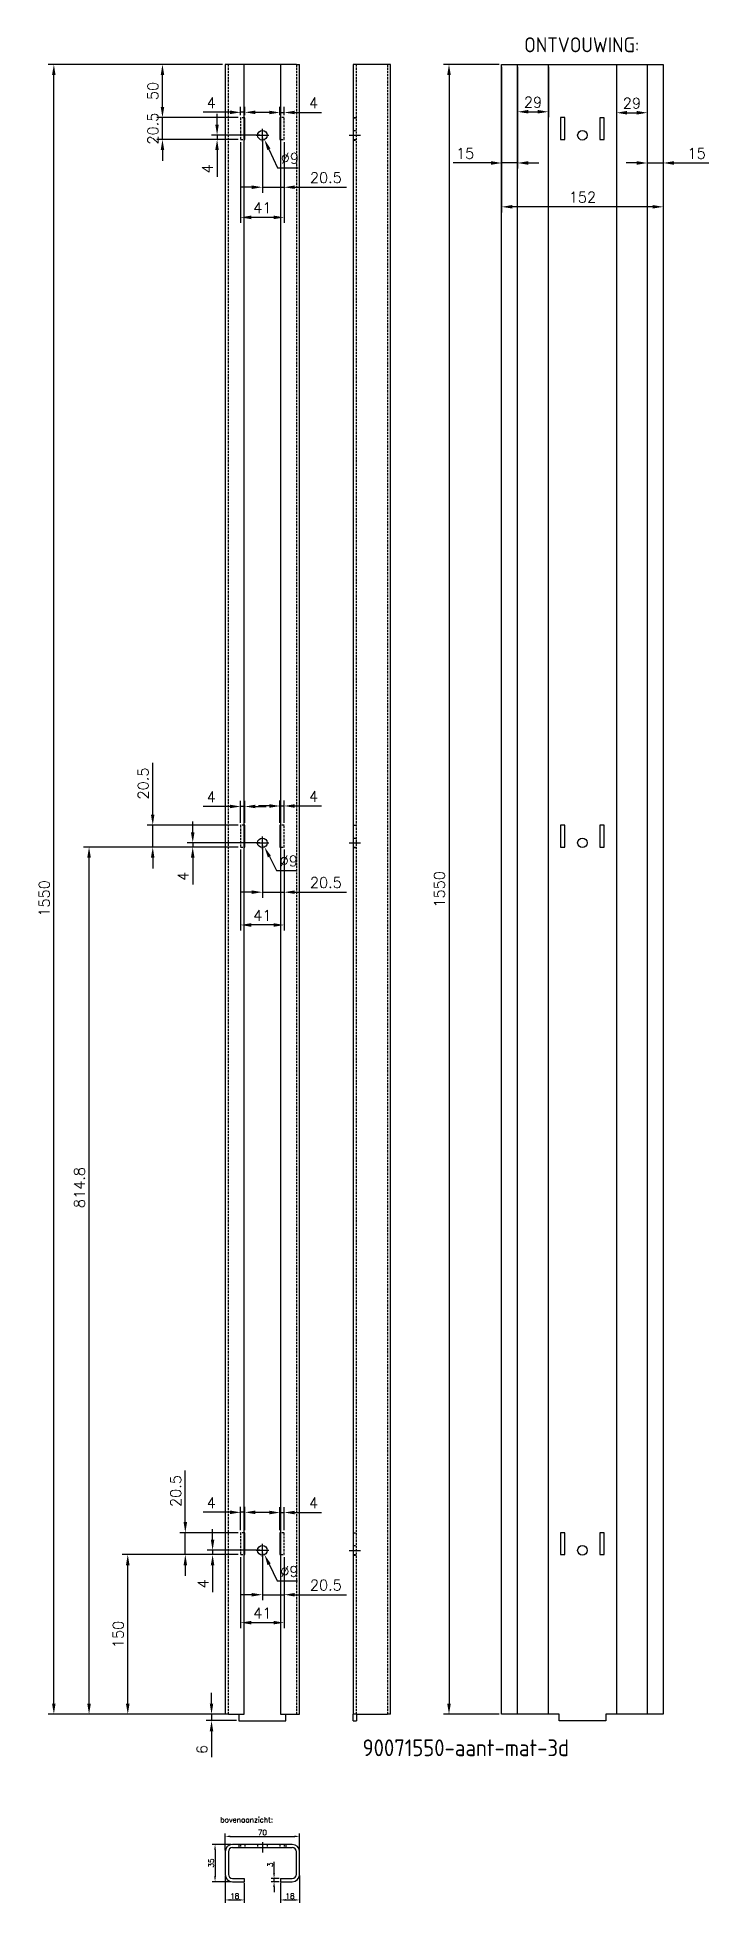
# Model space of a CAD drawing. Extents: x 3721 to 4352, y 323 to 2076.
import ezdxf

# ---------------------------------------------------------------- set-up
doc = ezdxf.new("R2010")
doc.units = 0
doc.header["$LTSCALE"] = 1.5
doc.linetypes.add('Aslijn', pattern=[28.575, 19.05, -3.175, 3.175, -3.175])
doc.linetypes.add('Streeplijn', pattern=[10, 7, -3])
doc.layers.get('DEFPOINTS').update_dxf_attribs({"linetype": 'CONTINUOUS'})
for name, color, linetype in [('50VOL', 13, 'CONTINUOUS'), ('70VOL', 5, 'CONTINUOUS'), ('7A', 4, 'Aslijn'), ('AM_3', 6, 'Streeplijn'), ('BRANDLIJN', 93, 'CONTINUOUS')]:
    doc.layers.add(name, color=color, linetype=linetype)
doc.styles.add('ROMANS', font='romans.shx')
doc.styles.get("Standard").update_dxf_attribs({"font": 'isocp.shx'})
doc.dimstyles.new('1_OP_02$0', dxfattribs={"dimscale": 2, "dimtxt": 2.5, "dimasz": 2.5, "dimexe": 1.3, "dimexo": 0.6, "dimgap": 0.6, "dimtad": 1, "dimdec": 1, "dimdsep": 46, "dimtxsty": 'ROMANS', "dimcen": -1.5, "dimclrd": 150, "dimclre": 150, "dimclrt": 5, "dimadec": 0, "dimazin": 0, "dimtfac": 1, "dimtdec": 1, "dimtmove": 0, "dimatfit": 3, "dimfxl": 0, "dimtolj": 1, "dimtzin": 0, "dimarcsym": 0})
doc.dimstyles.new('1_OP_04$0', dxfattribs={"dimscale": 4, "dimtxt": 2.5, "dimasz": 2.5, "dimexe": 1.3, "dimexo": 0.6, "dimgap": 1, "dimtad": 1, "dimdec": 1, "dimdsep": 46, "dimtxsty": 'ROMANS', "dimcen": -1.5, "dimclrd": 150, "dimclre": 150, "dimclrt": 5, "dimadec": 0, "dimazin": 0, "dimtfac": 1, "dimtdec": 1, "dimtmove": 0, "dimatfit": 3, "dimfxl": 0, "dimtolj": 1, "dimtzin": 0, "dimarcsym": 0})
doc.dimstyles.new('1_OP_04$3', dxfattribs={"dimscale": 4, "dimtxt": 2.5, "dimasz": 2.5, "dimexe": 1.3, "dimexo": 0.6, "dimgap": 1, "dimtad": 1, "dimtoh": 1, "dimdec": 1, "dimdsep": 46, "dimtxsty": 'ROMANS', "dimcen": -1.5, "dimclrd": 150, "dimclre": 150, "dimclrt": 5, "dimadec": 0, "dimazin": 0, "dimtfac": 1, "dimtdec": 1, "dimtofl": 0, "dimtmove": 0, "dimatfit": 0, "dimfxl": 0, "dimtolj": 1, "dimtzin": 0, "dimarcsym": 0})

# ---------------------------------------------------------------- blocks, each defined once
blk = doc.blocks.new('*D0')
at = {"layer": '70VOL', "color": 150, "lineweight": -2}
for p, q in [((3897.3, 372.4), (3897.3, 388.2)), ((3902.3, 385.6), (3962.3, 385.6)), ((3967.3, 372.4), (3967.3, 388.2))]:
    blk.add_line(p, q, dxfattribs=at)
at = {"layer": '70VOL', "color": 150}
for points in [[(3902.3, 386.5), (3902.3, 384.8), (3897.3, 385.6)], [(3962.3, 386.5), (3962.3, 384.8), (3967.3, 385.6)]]:
    blk.add_solid(points, dxfattribs=at)
at = {"layer": 'DEFPOINTS', "color": 0}
for p in [(3967.3, 385.6), (3897.3, 371.2), (3967.3, 371.2)]:
    blk.add_point(p, dxfattribs=at)
at = {"layer": '70VOL', "color": 5, "insert": (3932.3, 389.3), "char_height": 5, "attachment_point": 5, "style": 'ROMANS'}
blk.add_mtext('\\A1;70', dxfattribs=at)
blk = doc.blocks.new('*D1')
at = {"layer": '70VOL', "color": 150, "lineweight": -2}
for p, q in [((3903, 378.1), (3885.2, 378.1)), ((3887.8, 373.1), (3887.8, 348.1)), ((3903, 343.1), (3885.2, 343.1))]:
    blk.add_line(p, q, dxfattribs=at)
at = {"layer": '70VOL', "color": 150}
for points in [[(3886.9, 373.1), (3888.6, 373.1), (3887.8, 378.1)], [(3886.9, 348.1), (3888.6, 348.1), (3887.8, 343.1)]]:
    blk.add_solid(points, dxfattribs=at)
at = {"layer": 'DEFPOINTS', "color": 0}
for p in [(3904.2, 378.1), (3887.8, 343.1), (3904.2, 343.1)]:
    blk.add_point(p, dxfattribs=at)
at = {"layer": '70VOL', "color": 5, "insert": (3884.1, 360.6), "char_height": 5, "attachment_point": 5, "rotation": 90, "style": 'ROMANS'}
blk.add_mtext('\\A1;35', dxfattribs=at)
blk = doc.blocks.new('*D2')
at = {"layer": '70VOL', "color": 150, "lineweight": -2}
for p, q in [((3897.3, 348.8), (3897.3, 323.3)), ((3915.3, 341.9), (3915.3, 323.3)), ((3902.3, 325.9), (3910.3, 325.9))]:
    blk.add_line(p, q, dxfattribs=at)
at = {"layer": '70VOL', "color": 150}
for points in [[(3902.3, 326.8), (3902.3, 325.1), (3897.3, 325.9)], [(3910.3, 326.8), (3910.3, 325.1), (3915.3, 325.9)]]:
    blk.add_solid(points, dxfattribs=at)
at = {"layer": 'DEFPOINTS', "color": 0}
for p in [(3897.3, 350), (3915.3, 343.1), (3915.3, 325.9)]:
    blk.add_point(p, dxfattribs=at)
at = {"layer": '70VOL', "color": 5, "insert": (3906.3, 329.6), "char_height": 5, "attachment_point": 5, "style": 'ROMANS'}
blk.add_mtext('\\A1;18', dxfattribs=at)
blk = doc.blocks.new('*D3')
at = {"layer": '70VOL', "color": 150, "lineweight": -2}
for p, q in [((3949.3, 341.9), (3949.3, 323.3)), ((3967.3, 348.8), (3967.3, 323.3)), ((3954.3, 325.9), (3962.3, 325.9))]:
    blk.add_line(p, q, dxfattribs=at)
at = {"layer": '70VOL', "color": 150}
for points in [[(3954.3, 326.8), (3954.3, 325.1), (3949.3, 325.9)], [(3962.3, 326.8), (3962.3, 325.1), (3967.3, 325.9)]]:
    blk.add_solid(points, dxfattribs=at)
at = {"layer": 'DEFPOINTS', "color": 0}
for p in [(3949.3, 343.1), (3967.3, 350), (3967.3, 325.9)]:
    blk.add_point(p, dxfattribs=at)
at = {"layer": '70VOL', "color": 5, "insert": (3958.3, 329.6), "char_height": 5, "attachment_point": 5, "style": 'ROMANS'}
blk.add_mtext('\\A1;18', dxfattribs=at)
blk = doc.blocks.new('*D4')
at = {"layer": '70VOL', "color": 150, "lineweight": -2}
for p, q in [((3943.3, 351.1), (3943.3, 361.8)), ((3948.1, 346.1), (3940.7, 346.1)), ((3948.1, 343.1), (3940.7, 343.1)), ((3943.3, 343.1), (3943.3, 346.1)), ((3943.3, 338.1), (3943.3, 333.1))]:
    blk.add_line(p, q, dxfattribs=at)
at = {"layer": '70VOL', "color": 150}
for points in [[(3942.4, 351.1), (3944.1, 351.1), (3943.3, 346.1)], [(3942.4, 338.1), (3944.1, 338.1), (3943.3, 343.1)]]:
    blk.add_solid(points, dxfattribs=at)
at = {"layer": 'DEFPOINTS', "color": 0}
for p in [(3943.3, 346.1), (3949.3, 346.1), (3949.3, 343.1)]:
    blk.add_point(p, dxfattribs=at)
at = {"layer": '70VOL', "color": 5, "insert": (3939.6, 359), "char_height": 5, "attachment_point": 5, "rotation": 90, "style": 'ROMANS'}
blk.add_mtext('\\A1;3', dxfattribs=at)
blk = doc.blocks.new('*D5')
at = {"layer": '70VOL', "color": 150, "lineweight": -2}
for p, q in [((3926.3, 1983.9), (3938.3, 1983.9)), ((3932.3, 1977.9), (3932.3, 1989.9)), ((3938.4, 1970.7), (3946.6, 1953.2)), ((3946.6, 1953.2), (3965.8, 1953.2))]:
    blk.add_line(p, q, dxfattribs=at)
at = {"layer": '70VOL', "color": 150}
blk.add_solid([(3939.9, 1971.4), (3936.9, 1970), (3934.2, 1979.8)], dxfattribs=at)
at = {"layer": 'DEFPOINTS', "color": 0}
for p in [(3930.4, 1987.9), (3934.2, 1979.8)]:
    blk.add_point(p, dxfattribs=at)
at = {"layer": '70VOL', "color": 5, "insert": (3958.2, 1962.2), "char_height": 10, "attachment_point": 5, "style": 'ROMANS'}
blk.add_mtext('\\A1;∅9', dxfattribs=at)
blk = doc.blocks.new('*D6')
at = {"layer": '70VOL', "color": 150, "lineweight": -2}
for p, q in [((3932.3, 1981.5), (3932.3, 1929.8)), ((3952.8, 1977.5), (3952.8, 1929.8)), ((3922.3, 1935), (3912.3, 1935)), ((3932.3, 1935), (3952.8, 1935)), ((3962.8, 1935), (4011.3, 1935))]:
    blk.add_line(p, q, dxfattribs=at)
at = {"layer": '70VOL', "color": 150}
for points in [[(3922.3, 1936.7), (3922.3, 1933.4), (3932.3, 1935)], [(3962.8, 1936.7), (3962.8, 1933.4), (3952.8, 1935)]]:
    blk.add_solid(points, dxfattribs=at)
at = {"layer": 'DEFPOINTS', "color": 0}
for p in [(3932.3, 1983.9), (3952.8, 1979.9), (3952.8, 1935)]:
    blk.add_point(p, dxfattribs=at)
at = {"layer": '70VOL', "color": 5, "insert": (3992, 1944), "char_height": 10, "attachment_point": 5, "style": 'ROMANS'}
blk.add_mtext('\\A1;20.5', dxfattribs=at)
blk = doc.blocks.new('*D7')
at = {"layer": '70VOL', "color": 150, "lineweight": -2}
for p, q in [((3911.8, 1977.5), (3911.8, 1901.5)), ((3952.8, 1977.5), (3952.8, 1901.5)), ((3942.8, 1906.7), (3921.8, 1906.7))]:
    blk.add_line(p, q, dxfattribs=at)
at = {"layer": '70VOL', "color": 150}
for points in [[(3921.8, 1908.4), (3921.8, 1905), (3911.8, 1906.7)], [(3942.8, 1908.4), (3942.8, 1905), (3952.8, 1906.7)]]:
    blk.add_solid(points, dxfattribs=at)
at = {"layer": 'DEFPOINTS', "color": 0}
for p in [(3911.8, 1979.9), (3952.8, 1979.9), (3911.8, 1906.7)]:
    blk.add_point(p, dxfattribs=at)
at = {"layer": '70VOL', "color": 5, "insert": (3932.3, 1915.7), "char_height": 10, "attachment_point": 5, "style": 'ROMANS'}
blk.add_mtext('\\A1;41', dxfattribs=at)
blk = doc.blocks.new('*D8')
at = {"layer": '70VOL', "color": 150, "lineweight": -2}
for p, q in [((3901.8, 2005.4), (3876.7, 2005.4)), ((3911.8, 2002.8), (3911.8, 2010.6)), ((3915.8, 2005.4), (3911.8, 2005.4)), ((3915.8, 2002.8), (3915.8, 2010.6)), ((3925.8, 2005.4), (3935.8, 2005.4))]:
    blk.add_line(p, q, dxfattribs=at)
at = {"layer": '70VOL', "color": 150}
for points in [[(3901.8, 2007.1), (3901.8, 2003.7), (3911.8, 2005.4)], [(3925.8, 2007.1), (3925.8, 2003.7), (3915.8, 2005.4)]]:
    blk.add_solid(points, dxfattribs=at)
at = {"layer": 'DEFPOINTS', "color": 0}
for p in [(3911.8, 2005.4), (3911.8, 2000.4), (3915.8, 2000.4)]:
    blk.add_point(p, dxfattribs=at)
at = {"layer": '70VOL', "color": 5, "insert": (3884.2, 2014.4), "char_height": 10, "attachment_point": 5, "style": 'ROMANS'}
blk.add_mtext('\\A1;4', dxfattribs=at)
blk = doc.blocks.new('*D9')
at = {"layer": '70VOL', "color": 150, "lineweight": -2}
for p, q in [((3938.8, 2005.2), (3928.8, 2005.2)), ((3948.8, 2002.8), (3948.8, 2010.4)), ((3948.8, 2005.2), (3952.8, 2005.2)), ((3952.8, 2002.8), (3952.8, 2010.4)), ((3962.8, 2005.2), (3987.9, 2005.2))]:
    blk.add_line(p, q, dxfattribs=at)
at = {"layer": '70VOL', "color": 150}
for points in [[(3938.8, 2006.9), (3938.8, 2003.6), (3948.8, 2005.2)], [(3962.8, 2006.9), (3962.8, 2003.6), (3952.8, 2005.2)]]:
    blk.add_solid(points, dxfattribs=at)
at = {"layer": 'DEFPOINTS', "color": 0}
for p in [(3948.8, 2000.4), (3952.8, 2005.2), (3952.8, 2000.4)]:
    blk.add_point(p, dxfattribs=at)
at = {"layer": '70VOL', "color": 5, "insert": (3980.4, 2014.2), "char_height": 10, "attachment_point": 5, "style": 'ROMANS'}
blk.add_mtext('\\A1;4', dxfattribs=at)
blk = doc.blocks.new('*D10')
at = {"layer": '70VOL', "color": 150, "lineweight": -2}
for p, q in [((3838.3, 2010.4), (3838.3, 2020.4)), ((3909.4, 2000.4), (3833.1, 2000.4)), ((3838.3, 1979.9), (3838.3, 2000.4)), ((3909.4, 1979.9), (3833.1, 1979.9)), ((3838.3, 1969.9), (3838.3, 1959.9))]:
    blk.add_line(p, q, dxfattribs=at)
at = {"layer": '70VOL', "color": 150}
for points in [[(3836.7, 2010.4), (3840, 2010.4), (3838.3, 2000.4)], [(3836.7, 1969.9), (3840, 1969.9), (3838.3, 1979.9)]]:
    blk.add_solid(points, dxfattribs=at)
at = {"layer": 'DEFPOINTS', "color": 0}
for p in [(3838.3, 2000.4), (3911.8, 2000.4), (3911.8, 1979.9)]:
    blk.add_point(p, dxfattribs=at)
at = {"layer": '70VOL', "color": 5, "insert": (3829.3, 1990.1), "char_height": 10, "attachment_point": 5, "rotation": 90, "style": 'ROMANS'}
blk.add_mtext('\\A1;20.5', dxfattribs=at)
blk = doc.blocks.new('*D11')
at = {"layer": '70VOL', "color": 150, "lineweight": -2}
for p, q in [((3889.7, 1993.9), (3889.7, 2003.9)), ((3929.9, 1983.9), (3884.5, 1983.9)), ((3889.7, 1983.9), (3889.7, 1979.9)), ((3909.4, 1979.9), (3884.5, 1979.9)), ((3889.7, 1969.9), (3889.7, 1944.7))]:
    blk.add_line(p, q, dxfattribs=at)
at = {"layer": '70VOL', "color": 150}
for points in [[(3888, 1993.9), (3891.3, 1993.9), (3889.7, 1983.9)], [(3888, 1969.9), (3891.3, 1969.9), (3889.7, 1979.9)]]:
    blk.add_solid(points, dxfattribs=at)
at = {"layer": 'DEFPOINTS', "color": 0}
for p in [(3932.3, 1983.9), (3889.7, 1979.9), (3911.8, 1979.9)]:
    blk.add_point(p, dxfattribs=at)
at = {"layer": '70VOL', "color": 5, "insert": (3880.7, 1952.3), "char_height": 10, "attachment_point": 5, "rotation": 90, "style": 'ROMANS'}
blk.add_mtext('\\A1;4', dxfattribs=at)
blk = doc.blocks.new('*D12')
at = {"layer": '70VOL', "color": 150, "lineweight": -2}
for p, q in [((3926.3, 654.4), (3938.3, 654.4)), ((3932.3, 648.4), (3932.3, 660.4)), ((3938.6, 641.3), (3946.1, 625.6)), ((3946.1, 625.6), (3965.3, 625.6))]:
    blk.add_line(p, q, dxfattribs=at)
at = {"layer": '70VOL', "color": 150}
blk.add_solid([(3940.1, 642), (3937.1, 640.6), (3934.3, 650.3)], dxfattribs=at)
at = {"layer": 'DEFPOINTS', "color": 0}
for p in [(3930.4, 658.4), (3934.3, 650.3)]:
    blk.add_point(p, dxfattribs=at)
at = {"layer": '70VOL', "color": 5, "insert": (3957.7, 634.6), "char_height": 10, "attachment_point": 5, "style": 'ROMANS'}
blk.add_mtext('\\A1;∅9', dxfattribs=at)
blk = doc.blocks.new('*D13')
at = {"layer": '70VOL', "color": 150, "lineweight": -2}
for p, q in [((3932.3, 652), (3932.3, 607.5)), ((3952.8, 648), (3952.8, 607.5)), ((3922.3, 612.7), (3912.3, 612.7)), ((3932.3, 612.7), (3952.8, 612.7)), ((3962.8, 612.7), (4011.3, 612.7))]:
    blk.add_line(p, q, dxfattribs=at)
at = {"layer": '70VOL', "color": 150}
for points in [[(3922.3, 614.3), (3922.3, 611), (3932.3, 612.7)], [(3962.8, 614.3), (3962.8, 611), (3952.8, 612.7)]]:
    blk.add_solid(points, dxfattribs=at)
at = {"layer": 'DEFPOINTS', "color": 0}
for p in [(3932.3, 654.4), (3952.8, 650.4), (3952.8, 612.7)]:
    blk.add_point(p, dxfattribs=at)
at = {"layer": '70VOL', "color": 5, "insert": (3992, 621.7), "char_height": 10, "attachment_point": 5, "style": 'ROMANS'}
blk.add_mtext('\\A1;20.5', dxfattribs=at)
blk = doc.blocks.new('*D14')
at = {"layer": '70VOL', "color": 150, "lineweight": -2}
for p, q in [((3911.8, 648), (3911.8, 581.2)), ((3952.8, 648), (3952.8, 581.2)), ((3942.8, 586.4), (3921.8, 586.4))]:
    blk.add_line(p, q, dxfattribs=at)
at = {"layer": '70VOL', "color": 150}
for points in [[(3921.8, 588.1), (3921.8, 584.8), (3911.8, 586.4)], [(3942.8, 588.1), (3942.8, 584.8), (3952.8, 586.4)]]:
    blk.add_solid(points, dxfattribs=at)
at = {"layer": 'DEFPOINTS', "color": 0}
for p in [(3911.8, 650.4), (3952.8, 650.4), (3911.8, 586.4)]:
    blk.add_point(p, dxfattribs=at)
at = {"layer": '70VOL', "color": 5, "insert": (3932.3, 595.4), "char_height": 10, "attachment_point": 5, "style": 'ROMANS'}
blk.add_mtext('\\A1;41', dxfattribs=at)
blk = doc.blocks.new('*D15')
at = {"layer": '70VOL', "color": 150, "lineweight": -2}
for p, q in [((3901.8, 690.1), (3876.7, 690.1)), ((3911.8, 673.3), (3911.8, 695.3)), ((3915.8, 690.1), (3911.8, 690.1)), ((3915.8, 673.3), (3915.8, 695.3)), ((3925.8, 690.1), (3935.8, 690.1))]:
    blk.add_line(p, q, dxfattribs=at)
at = {"layer": '70VOL', "color": 150}
for points in [[(3901.8, 691.8), (3901.8, 688.4), (3911.8, 690.1)], [(3925.8, 691.8), (3925.8, 688.4), (3915.8, 690.1)]]:
    blk.add_solid(points, dxfattribs=at)
at = {"layer": 'DEFPOINTS', "color": 0}
for p in [(3911.8, 690.1), (3911.8, 670.9), (3915.8, 670.9)]:
    blk.add_point(p, dxfattribs=at)
at = {"layer": '70VOL', "color": 5, "insert": (3884.2, 699.1), "char_height": 10, "attachment_point": 5, "style": 'ROMANS'}
blk.add_mtext('\\A1;4', dxfattribs=at)
blk = doc.blocks.new('*D16')
at = {"layer": '70VOL', "color": 150, "lineweight": -2}
for p, q in [((3938.8, 689.9), (3928.8, 689.9)), ((3948.8, 673.3), (3948.8, 695.1)), ((3948.8, 689.9), (3952.8, 689.9)), ((3952.8, 673.3), (3952.8, 695.1)), ((3962.8, 689.9), (3987.9, 689.9))]:
    blk.add_line(p, q, dxfattribs=at)
at = {"layer": '70VOL', "color": 150}
for points in [[(3938.8, 691.6), (3938.8, 688.2), (3948.8, 689.9)], [(3962.8, 691.6), (3962.8, 688.2), (3952.8, 689.9)]]:
    blk.add_solid(points, dxfattribs=at)
at = {"layer": 'DEFPOINTS', "color": 0}
for p in [(3952.8, 689.9), (3948.8, 670.9), (3952.8, 670.9)]:
    blk.add_point(p, dxfattribs=at)
at = {"layer": '70VOL', "color": 5, "insert": (3980.4, 698.9), "char_height": 10, "attachment_point": 5, "style": 'ROMANS'}
blk.add_mtext('\\A1;4', dxfattribs=at)
blk = doc.blocks.new('*D17')
at = {"layer": '70VOL', "color": 150, "lineweight": -2}
for p, q in [((3859.8, 680.9), (3859.8, 729.3)), ((3909.4, 670.9), (3854.6, 670.9)), ((3859.8, 650.4), (3859.8, 670.9)), ((3909.4, 650.4), (3854.6, 650.4)), ((3859.8, 640.4), (3859.8, 630.4))]:
    blk.add_line(p, q, dxfattribs=at)
at = {"layer": '70VOL', "color": 150}
for points in [[(3858.2, 680.9), (3861.5, 680.9), (3859.8, 670.9)], [(3858.2, 640.4), (3861.5, 640.4), (3859.8, 650.4)]]:
    blk.add_solid(points, dxfattribs=at)
at = {"layer": 'DEFPOINTS', "color": 0}
for p in [(3859.8, 670.9), (3911.8, 670.9), (3911.8, 650.4)]:
    blk.add_point(p, dxfattribs=at)
at = {"layer": '70VOL', "color": 5, "insert": (3850.8, 710.1), "char_height": 10, "attachment_point": 5, "rotation": 90, "style": 'ROMANS'}
blk.add_mtext('\\A1;20.5', dxfattribs=at)
blk = doc.blocks.new('*D18')
at = {"layer": '70VOL', "color": 150, "lineweight": -2}
for p, q in [((3885.5, 664.4), (3885.5, 674.4)), ((3929.9, 654.4), (3880.3, 654.4)), ((3909.4, 650.4), (3880.3, 650.4)), ((3885.5, 654.4), (3885.5, 650.4)), ((3885.5, 640.4), (3885.5, 615.2))]:
    blk.add_line(p, q, dxfattribs=at)
at = {"layer": '70VOL', "color": 150}
for points in [[(3883.8, 664.4), (3887.1, 664.4), (3885.5, 654.4)], [(3883.8, 640.4), (3887.1, 640.4), (3885.5, 650.4)]]:
    blk.add_solid(points, dxfattribs=at)
at = {"layer": 'DEFPOINTS', "color": 0}
for p in [(3885.5, 650.4), (3911.8, 650.4), (3932.3, 654.4)]:
    blk.add_point(p, dxfattribs=at)
at = {"layer": '70VOL', "color": 5, "insert": (3876.5, 622.8), "char_height": 10, "attachment_point": 5, "rotation": 90, "style": 'ROMANS'}
blk.add_mtext('\\A1;4', dxfattribs=at)
blk = doc.blocks.new('*D19')
at = {"layer": '70VOL', "color": 150, "lineweight": -2}
for p, q in [((3884.5, 510.4), (3884.5, 520.4)), ((3894.9, 500.4), (3879.3, 500.4)), ((3907.9, 494.4), (3879.3, 494.4)), ((3884.5, 500.4), (3884.5, 494.4)), ((3884.5, 484.4), (3884.5, 460.2))]:
    blk.add_line(p, q, dxfattribs=at)
at = {"layer": '70VOL', "color": 150}
for points in [[(3882.8, 510.4), (3886.1, 510.4), (3884.5, 500.4)], [(3882.8, 484.4), (3886.1, 484.4), (3884.5, 494.4)]]:
    blk.add_solid(points, dxfattribs=at)
at = {"layer": 'DEFPOINTS', "color": 0}
for p in [(3884.5, 494.4), (3897.3, 500.4), (3910.3, 494.4)]:
    blk.add_point(p, dxfattribs=at)
at = {"layer": '70VOL', "color": 5, "insert": (3875.5, 467.3), "char_height": 10, "attachment_point": 5, "rotation": 90, "style": 'ROMANS'}
blk.add_mtext('\\A1;6', dxfattribs=at)
blk = doc.blocks.new('*D20')
at = {"layer": '70VOL', "color": 150, "lineweight": -2}
for p, q in [((3894.9, 2050.4), (3731, 2050.4)), ((3736.2, 510.4), (3736.2, 2040.4)), ((3894.9, 500.4), (3731, 500.4))]:
    blk.add_line(p, q, dxfattribs=at)
at = {"layer": '70VOL', "color": 150}
for points in [[(3734.5, 2040.4), (3737.8, 2040.4), (3736.2, 2050.4)], [(3734.5, 510.4), (3737.8, 510.4), (3736.2, 500.4)]]:
    blk.add_solid(points, dxfattribs=at)
at = {"layer": 'DEFPOINTS', "color": 0}
for p in [(3736.2, 2050.4), (3897.3, 2050.4), (3897.3, 500.4)]:
    blk.add_point(p, dxfattribs=at)
at = {"layer": '70VOL', "color": 5, "insert": (3727.2, 1266.8), "char_height": 10, "attachment_point": 5, "rotation": 90, "style": 'ROMANS'}
blk.add_mtext('\\A1;1550', dxfattribs=at)
blk = doc.blocks.new('*D21')
at = {"layer": '70VOL', "color": 150, "lineweight": -2}
for p, q in [((3909.4, 650.4), (3800.5, 650.4)), ((3805.7, 510.4), (3805.7, 640.4)), ((3894.9, 500.4), (3800.5, 500.4))]:
    blk.add_line(p, q, dxfattribs=at)
at = {"layer": '70VOL', "color": 150}
for points in [[(3804, 640.4), (3807.4, 640.4), (3805.7, 650.4)], [(3804, 510.4), (3807.4, 510.4), (3805.7, 500.4)]]:
    blk.add_solid(points, dxfattribs=at)
at = {"layer": 'DEFPOINTS', "color": 0}
for p in [(3805.7, 650.4), (3911.8, 650.4), (3897.3, 500.4)]:
    blk.add_point(p, dxfattribs=at)
at = {"layer": '70VOL', "color": 5, "insert": (3796.7, 575.4), "char_height": 10, "attachment_point": 5, "rotation": 90, "style": 'ROMANS'}
blk.add_mtext('\\A1;150', dxfattribs=at)
blk = doc.blocks.new('*D22')
at = {"layer": '70VOL', "color": 150, "lineweight": -2}
for p, q in [((3894.9, 2050.4), (3833.1, 2050.4)), ((3838.3, 2010.4), (3838.3, 2040.4)), ((3909.4, 2000.4), (3833.1, 2000.4))]:
    blk.add_line(p, q, dxfattribs=at)
at = {"layer": '70VOL', "color": 150}
for points in [[(3836.7, 2040.4), (3840, 2040.4), (3838.3, 2050.4)], [(3836.7, 2010.4), (3840, 2010.4), (3838.3, 2000.4)]]:
    blk.add_solid(points, dxfattribs=at)
at = {"layer": 'DEFPOINTS', "color": 0}
for p in [(3838.3, 2050.4), (3897.3, 2050.4), (3911.8, 2000.4)]:
    blk.add_point(p, dxfattribs=at)
at = {"layer": '70VOL', "color": 5, "insert": (3829.3, 2025.4), "char_height": 10, "attachment_point": 5, "rotation": 90, "style": 'ROMANS'}
blk.add_mtext('\\A1;50', dxfattribs=at)
blk = doc.blocks.new('*D23')
at = {"layer": '70VOL', "color": 150, "lineweight": -2}
for p, q in [((4157.3, 2048), (4157.3, 1952.6)), ((4172.3, 2048), (4172.3, 1952.6)), ((4147.3, 1957.8), (4111.6, 1957.8)), ((4172.3, 1957.8), (4157.3, 1957.8)), ((4182.3, 1957.8), (4192.3, 1957.8))]:
    blk.add_line(p, q, dxfattribs=at)
at = {"layer": '70VOL', "color": 150}
for points in [[(4147.3, 1959.5), (4147.3, 1956.1), (4157.3, 1957.8)], [(4182.3, 1959.5), (4182.3, 1956.1), (4172.3, 1957.8)]]:
    blk.add_solid(points, dxfattribs=at)
at = {"layer": 'DEFPOINTS', "color": 0}
for p in [(4157.3, 2050.4), (4172.3, 2050.4), (4172.3, 1957.8)]:
    blk.add_point(p, dxfattribs=at)
at = {"layer": '70VOL', "color": 5, "insert": (4123, 1966.8), "char_height": 10, "attachment_point": 5, "style": 'ROMANS'}
blk.add_mtext('\\A1;15', dxfattribs=at)
blk = doc.blocks.new('*D24')
at = {"layer": '70VOL', "color": 150, "lineweight": -2}
for p, q in [((4294.3, 2048), (4294.3, 1952.6)), ((4309.3, 2048), (4309.3, 1952.6)), ((4284.3, 1957.8), (4274.3, 1957.8)), ((4294.3, 1957.8), (4309.3, 1957.8)), ((4319.3, 1957.8), (4352.1, 1957.8))]:
    blk.add_line(p, q, dxfattribs=at)
at = {"layer": '70VOL', "color": 150}
for points in [[(4284.3, 1959.5), (4284.3, 1956.1), (4294.3, 1957.8)], [(4319.3, 1959.5), (4319.3, 1956.1), (4309.3, 1957.8)]]:
    blk.add_solid(points, dxfattribs=at)
at = {"layer": 'DEFPOINTS', "color": 0}
for p in [(4294.3, 2050.4), (4309.3, 2050.4), (4294.3, 1957.8)]:
    blk.add_point(p, dxfattribs=at)
at = {"layer": '70VOL', "color": 5, "insert": (4340.7, 1966.8), "char_height": 10, "attachment_point": 5, "style": 'ROMANS'}
blk.add_mtext('\\A1;15', dxfattribs=at)
blk = doc.blocks.new('*D25')
at = {"layer": '70VOL', "color": 150, "lineweight": -2}
for p, q in [((4157.3, 2048), (4157.3, 1911.4)), ((4309.3, 2048), (4309.3, 1911.4)), ((4299.3, 1916.6), (4167.3, 1916.6))]:
    blk.add_line(p, q, dxfattribs=at)
at = {"layer": '70VOL', "color": 150}
for points in [[(4167.3, 1918.3), (4167.3, 1915), (4157.3, 1916.6)], [(4299.3, 1918.3), (4299.3, 1915), (4309.3, 1916.6)]]:
    blk.add_solid(points, dxfattribs=at)
at = {"layer": 'DEFPOINTS', "color": 0}
for p in [(4157.3, 2050.4), (4309.3, 2050.4), (4157.3, 1916.6)]:
    blk.add_point(p, dxfattribs=at)
at = {"layer": '70VOL', "color": 5, "insert": (4233.3, 1925.6), "char_height": 10, "attachment_point": 5, "style": 'ROMANS'}
blk.add_mtext('\\A1;152', dxfattribs=at)
blk = doc.blocks.new('*D26')
at = {"layer": '70VOL', "color": 150, "lineweight": -2}
for p, q in [((4154.9, 2050.4), (4102.6, 2050.4)), ((4107.8, 2040.4), (4107.8, 510.4)), ((4154.9, 500.4), (4102.6, 500.4))]:
    blk.add_line(p, q, dxfattribs=at)
at = {"layer": '70VOL', "color": 150}
for points in [[(4106.1, 2040.4), (4109.5, 2040.4), (4107.8, 2050.4)], [(4106.1, 510.4), (4109.5, 510.4), (4107.8, 500.4)]]:
    blk.add_solid(points, dxfattribs=at)
at = {"layer": 'DEFPOINTS', "color": 0}
for p in [(4157.3, 2050.4), (4107.8, 500.4), (4157.3, 500.4)]:
    blk.add_point(p, dxfattribs=at)
at = {"layer": '70VOL', "color": 5, "insert": (4098.8, 1275.4), "char_height": 10, "attachment_point": 5, "rotation": 90, "style": 'ROMANS'}
blk.add_mtext('\\A1;1550', dxfattribs=at)
blk = doc.blocks.new('*D28')
at = {"layer": '70VOL', "color": 150, "lineweight": -2}
for p, q in [((4172.3, 2046.2), (4172.3, 2000.7)), ((4201.3, 2048), (4201.3, 2000.7)), ((4182.3, 2005.9), (4191.3, 2005.9))]:
    blk.add_line(p, q, dxfattribs=at)
at = {"layer": '70VOL', "color": 150}
for points in [[(4182.3, 2007.6), (4182.3, 2004.3), (4172.3, 2005.9)], [(4191.3, 2007.6), (4191.3, 2004.3), (4201.3, 2005.9)]]:
    blk.add_solid(points, dxfattribs=at)
at = {"layer": 'DEFPOINTS', "color": 0}
for p in [(4172.3, 2048.6), (4201.3, 2050.4), (4201.3, 2005.9)]:
    blk.add_point(p, dxfattribs=at)
at = {"layer": '70VOL', "color": 5, "insert": (4186.8, 2014.9), "char_height": 10, "attachment_point": 5, "style": 'ROMANS'}
blk.add_mtext('\\A1;29', dxfattribs=at)
blk = doc.blocks.new('*D29')
at = {"layer": '70VOL', "color": 150, "lineweight": -2}
for p, q in [((4265.3, 2048), (4265.3, 1999.8)), ((4294.3, 2046.2), (4294.3, 1999.8)), ((4275.3, 2005), (4284.3, 2005))]:
    blk.add_line(p, q, dxfattribs=at)
at = {"layer": '70VOL', "color": 150}
for points in [[(4275.3, 2006.7), (4275.3, 2003.3), (4265.3, 2005)], [(4284.3, 2006.7), (4284.3, 2003.3), (4294.3, 2005)]]:
    blk.add_solid(points, dxfattribs=at)
at = {"layer": 'DEFPOINTS', "color": 0}
for p in [(4265.3, 2050.4), (4294.3, 2048.6), (4294.3, 2005)]:
    blk.add_point(p, dxfattribs=at)
at = {"layer": '70VOL', "color": 5, "insert": (4279.8, 2014), "char_height": 10, "attachment_point": 5, "style": 'ROMANS'}
blk.add_mtext('\\A1;29', dxfattribs=at)
blk = doc.blocks.new('*D30')
at = {"layer": '70VOL', "color": 150, "lineweight": -2}
for p, q in [((3926.3, 1319.1), (3938.3, 1319.1)), ((3932.3, 1313.1), (3932.3, 1325.1)), ((3938.9, 1306.2), (3945.5, 1293.1)), ((3945.5, 1293.1), (3964.7, 1293.1))]:
    blk.add_line(p, q, dxfattribs=at)
at = {"layer": '70VOL', "color": 150}
blk.add_solid([(3940.3, 1306.9), (3937.4, 1305.4), (3934.3, 1315.1)], dxfattribs=at)
at = {"layer": 'DEFPOINTS', "color": 0}
for p in [(3930.3, 1323.1), (3934.3, 1315.1)]:
    blk.add_point(p, dxfattribs=at)
at = {"layer": '70VOL', "color": 5, "insert": (3957.1, 1302.1), "char_height": 10, "attachment_point": 5, "style": 'ROMANS'}
blk.add_mtext('\\A1;∅9', dxfattribs=at)
blk = doc.blocks.new('*D31')
at = {"layer": '70VOL', "color": 150, "lineweight": -2}
for p, q in [((3932.3, 1316.7), (3932.3, 1267.5)), ((3952.8, 1312.7), (3952.8, 1267.5)), ((3922.3, 1272.7), (3912.3, 1272.7)), ((3932.3, 1272.7), (3952.8, 1272.7)), ((3962.8, 1272.7), (4011.3, 1272.7))]:
    blk.add_line(p, q, dxfattribs=at)
at = {"layer": '70VOL', "color": 150}
for points in [[(3922.3, 1274.4), (3922.3, 1271.1), (3932.3, 1272.7)], [(3962.8, 1274.4), (3962.8, 1271.1), (3952.8, 1272.7)]]:
    blk.add_solid(points, dxfattribs=at)
at = {"layer": 'DEFPOINTS', "color": 0}
for p in [(3932.3, 1319.1), (3952.8, 1315.1), (3952.8, 1272.7)]:
    blk.add_point(p, dxfattribs=at)
at = {"layer": '70VOL', "color": 5, "insert": (3992, 1281.7), "char_height": 10, "attachment_point": 5, "style": 'ROMANS'}
blk.add_mtext('\\A1;20.5', dxfattribs=at)
blk = doc.blocks.new('*D32')
at = {"layer": '70VOL', "color": 150, "lineweight": -2}
for p, q in [((3911.8, 1312.7), (3911.8, 1236.7)), ((3952.8, 1312.7), (3952.8, 1236.7)), ((3942.8, 1241.9), (3921.8, 1241.9))]:
    blk.add_line(p, q, dxfattribs=at)
at = {"layer": '70VOL', "color": 150}
for points in [[(3921.8, 1243.6), (3921.8, 1240.2), (3911.8, 1241.9)], [(3942.8, 1243.6), (3942.8, 1240.2), (3952.8, 1241.9)]]:
    blk.add_solid(points, dxfattribs=at)
at = {"layer": 'DEFPOINTS', "color": 0}
for p in [(3911.8, 1315.1), (3952.8, 1315.1), (3911.8, 1241.9)]:
    blk.add_point(p, dxfattribs=at)
at = {"layer": '70VOL', "color": 5, "insert": (3932.3, 1250.9), "char_height": 10, "attachment_point": 5, "style": 'ROMANS'}
blk.add_mtext('\\A1;41', dxfattribs=at)
blk = doc.blocks.new('*D33')
at = {"layer": '70VOL', "color": 150, "lineweight": -2}
for p, q in [((3901.8, 1353.2), (3876.7, 1353.2)), ((3911.8, 1338), (3911.8, 1358.4)), ((3915.8, 1353.2), (3911.8, 1353.2)), ((3915.8, 1338), (3915.8, 1358.4)), ((3925.8, 1353.2), (3935.8, 1353.2))]:
    blk.add_line(p, q, dxfattribs=at)
at = {"layer": '70VOL', "color": 150}
for points in [[(3901.8, 1354.9), (3901.8, 1351.6), (3911.8, 1353.2)], [(3925.8, 1354.9), (3925.8, 1351.6), (3915.8, 1353.2)]]:
    blk.add_solid(points, dxfattribs=at)
at = {"layer": 'DEFPOINTS', "color": 0}
for p in [(3911.8, 1353.2), (3911.8, 1335.6), (3915.8, 1335.6)]:
    blk.add_point(p, dxfattribs=at)
at = {"layer": '70VOL', "color": 5, "insert": (3884.2, 1362.2), "char_height": 10, "attachment_point": 5, "style": 'ROMANS'}
blk.add_mtext('\\A1;4', dxfattribs=at)
blk = doc.blocks.new('*D34')
at = {"layer": '70VOL', "color": 150, "lineweight": -2}
for p, q in [((3938.8, 1353.7), (3928.8, 1353.7)), ((3948.8, 1338), (3948.8, 1358.9)), ((3948.8, 1353.7), (3952.8, 1353.7)), ((3952.8, 1338), (3952.8, 1358.9)), ((3962.8, 1353.7), (3987.9, 1353.7))]:
    blk.add_line(p, q, dxfattribs=at)
at = {"layer": '70VOL', "color": 150}
for points in [[(3938.8, 1355.4), (3938.8, 1352), (3948.8, 1353.7)], [(3962.8, 1355.4), (3962.8, 1352), (3952.8, 1353.7)]]:
    blk.add_solid(points, dxfattribs=at)
at = {"layer": 'DEFPOINTS', "color": 0}
for p in [(3952.8, 1353.7), (3948.8, 1335.6), (3952.8, 1335.6)]:
    blk.add_point(p, dxfattribs=at)
at = {"layer": '70VOL', "color": 5, "insert": (3980.4, 1362.7), "char_height": 10, "attachment_point": 5, "style": 'ROMANS'}
blk.add_mtext('\\A1;4', dxfattribs=at)
blk = doc.blocks.new('*D35')
at = {"layer": '70VOL', "color": 150, "lineweight": -2}
for p, q in [((3829.2, 1345.6), (3829.2, 1394.1)), ((3909.4, 1335.6), (3824, 1335.6)), ((3829.2, 1315.1), (3829.2, 1335.6)), ((3909.4, 1315.1), (3824, 1315.1)), ((3829.2, 1305.1), (3829.2, 1295.1))]:
    blk.add_line(p, q, dxfattribs=at)
at = {"layer": '70VOL', "color": 150}
for points in [[(3827.5, 1345.6), (3830.8, 1345.6), (3829.2, 1335.6)], [(3827.5, 1305.1), (3830.8, 1305.1), (3829.2, 1315.1)]]:
    blk.add_solid(points, dxfattribs=at)
at = {"layer": 'DEFPOINTS', "color": 0}
for p in [(3829.2, 1335.6), (3911.8, 1335.6), (3911.8, 1315.1)]:
    blk.add_point(p, dxfattribs=at)
at = {"layer": '70VOL', "color": 5, "insert": (3820.2, 1374.8), "char_height": 10, "attachment_point": 5, "rotation": 90, "style": 'ROMANS'}
blk.add_mtext('\\A1;20.5', dxfattribs=at)
blk = doc.blocks.new('*D36')
at = {"layer": '70VOL', "color": 150, "lineweight": -2}
for p, q in [((3866.8, 1329.1), (3866.8, 1339.1)), ((3929.9, 1319.1), (3861.6, 1319.1)), ((3909.4, 1315.1), (3861.6, 1315.1)), ((3866.8, 1319.1), (3866.8, 1315.1)), ((3866.8, 1305.1), (3866.8, 1280))]:
    blk.add_line(p, q, dxfattribs=at)
at = {"layer": '70VOL', "color": 150}
for points in [[(3865.1, 1329.1), (3868.5, 1329.1), (3866.8, 1319.1)], [(3865.1, 1305.1), (3868.5, 1305.1), (3866.8, 1315.1)]]:
    blk.add_solid(points, dxfattribs=at)
at = {"layer": 'DEFPOINTS', "color": 0}
for p in [(3866.8, 1315.1), (3911.8, 1315.1), (3932.3, 1319.1)]:
    blk.add_point(p, dxfattribs=at)
at = {"layer": '70VOL', "color": 5, "insert": (3857.8, 1287.5), "char_height": 10, "attachment_point": 5, "rotation": 90, "style": 'ROMANS'}
blk.add_mtext('\\A1;4', dxfattribs=at)
blk = doc.blocks.new('*D37')
at = {"layer": '70VOL', "color": 150, "lineweight": -2}
for p, q in [((3909.4, 1315.1), (3764.1, 1315.1)), ((3769.3, 510.4), (3769.3, 1305.1)), ((3897.9, 500.4), (3764.1, 500.4))]:
    blk.add_line(p, q, dxfattribs=at)
at = {"layer": '70VOL', "color": 150}
for points in [[(3767.6, 1305.1), (3771, 1305.1), (3769.3, 1315.1)], [(3767.6, 510.4), (3771, 510.4), (3769.3, 500.4)]]:
    blk.add_solid(points, dxfattribs=at)
at = {"layer": 'DEFPOINTS', "color": 0}
for p in [(3769.3, 1315.1), (3911.8, 1315.1), (3900.3, 500.4)]:
    blk.add_point(p, dxfattribs=at)
at = {"layer": '70VOL', "color": 5, "insert": (3760.3, 995.2), "char_height": 10, "attachment_point": 5, "rotation": 90, "style": 'ROMANS'}
blk.add_mtext('\\A1;814.8', dxfattribs=at)

msp = doc.modelspace()

# ---------------------------------------------------------------- linework, layer by layer
at = {"layer": '50VOL', "ltscale": 0.2}
for p, q in [((3897.3, 2050.35), (3897.3, 500.35)), ((3900.31, 2050.35), (3897.3, 2050.35)), ((3915.3, 2050.35), (3900.31, 2050.35)), ((3949.3, 2050.35), (3915.3, 2050.35)), ((3915.3, 500.35), (3915.3, 2050.35)), ((3964.3, 2050.35), (3949.3, 2050.35)), ((3949.3, 2050.35), (3949.3, 500.35)), ((3964.3, 2050.35), (3967.3, 2050.35)), ((3967.3, 500.35), (3967.3, 2050.35)), ((4017.82, 2050.35), (4017.82, 500.35)), ((4020.82, 2050.35), (4017.82, 2050.35)), ((4049.82, 2050.35), (4020.82, 2050.35)), ((4052.82, 2050.35), (4049.82, 2050.35)), ((4052.82, 500.35), (4052.82, 2050.35)), ((4157.27, 500.35), (4157.27, 2050.35)), ((4157.27, 2050.35), (4309.29, 2050.35)), ((4157.27, 2050.35), (4309.29, 2050.35)), ((4172.27, 500.35), (4172.27, 2050.35)), ((4201.28, 500.35), (4201.28, 2050.35)), ((4265.28, 2050.35), (4265.28, 500.35)), ((4294.29, 2050.35), (4294.29, 500.35)), ((4309.29, 2050.35), (4309.29, 500.35)), ((3915.8, 2000.35), (3915.3, 2000.35)), ((3915.8, 1979.85), (3915.8, 2000.35)), ((3948.8, 2000.38), (3948.8, 1979.85)), ((3949.3, 2000.38), (3948.8, 2000.38)), ((4216.78, 2000.38), (4212.78, 2000.38)), ((4212.78, 2000.38), (4212.78, 1979.85)), ((4216.78, 1979.85), (4216.78, 2000.38)), ((4253.78, 2000.35), (4249.78, 2000.35)), ((4249.78, 2000.35), (4249.78, 1979.85)), ((4253.78, 1979.85), (4253.78, 2000.35)), ((3915.3, 1979.85), (3915.8, 1979.85)), ((3948.8, 1979.85), (3949.3, 1979.85)), ((4212.78, 1979.85), (4216.78, 1979.85)), ((4249.78, 1979.85), (4253.78, 1979.85)), ((3915.8, 1335.6), (3915.3, 1335.6)), ((3915.8, 1315.1), (3915.8, 1335.6)), ((3949.3, 1335.6), (3948.8, 1335.6)), ((3948.8, 1335.6), (3948.8, 1315.1)), ((4212.78, 1335.6), (4212.78, 1315.1)), ((4216.78, 1335.6), (4212.78, 1335.6)), ((4216.78, 1315.1), (4216.78, 1335.6)), ((4253.78, 1335.6), (4249.78, 1335.6)), ((4249.78, 1335.6), (4249.78, 1315.1)), ((4253.78, 1315.1), (4253.78, 1335.6)), ((3915.3, 1315.1), (3915.8, 1315.1)), ((3948.8, 1315.1), (3949.3, 1315.1)), ((4212.78, 1315.1), (4216.78, 1315.1)), ((4249.78, 1315.1), (4253.78, 1315.1)), ((3915.8, 670.85), (3915.3, 670.85)), ((3915.8, 650.35), (3915.8, 670.85)), ((3949.3, 670.85), (3948.8, 670.85)), ((3948.8, 670.85), (3948.8, 650.35)), ((4212.78, 670.85), (4212.78, 650.35)), ((4216.78, 670.85), (4212.78, 670.85)), ((4216.78, 650.35), (4216.78, 670.85)), ((4253.78, 670.85), (4249.78, 670.85)), ((4249.78, 670.85), (4249.78, 650.35)), ((4253.78, 650.35), (4253.78, 670.85)), ((3915.3, 650.35), (3915.8, 650.35)), ((3948.8, 650.35), (3949.3, 650.35)), ((4212.78, 650.35), (4216.78, 650.35)), ((4249.78, 650.35), (4253.78, 650.35)), ((3900.31, 500.35), (3897.3, 500.35)), ((3900.31, 500.35), (3915.3, 500.35)), ((3910.3, 500.35), (3910.3, 494.35)), ((3910.3, 494.35), (3954.3, 494.35)), ((3949.3, 500.35), (3964.3, 500.35)), ((3954.3, 494.35), (3954.3, 500.35)), ((3964.3, 500.35), (3967.3, 500.35)), ((4020.82, 500.35), (4017.82, 500.35)), ((4017.82, 494.35), (4017.82, 500.35)), ((4017.82, 494.35), (4020.82, 494.35)), ((4020.82, 500.35), (4049.82, 500.35)), ((4020.82, 500.35), (4020.82, 494.35)), ((4052.82, 500.35), (4049.82, 500.35)), ((4211.28, 500.35), (4157.27, 500.35)), ((4211.28, 494.35), (4211.28, 500.35)), ((4255.28, 494.35), (4211.28, 494.35)), ((4309.29, 500.35), (4255.28, 500.35)), ((4255.28, 500.35), (4255.28, 494.35)), ((3897.3, 371.19), (3897.3, 349.99)), ((3900.3, 371.19), (3900.3, 349.99)), ((3910.3, 378.09), (3904.2, 378.09)), ((3904.2, 375.09), (3910.3, 375.09)), ((3954.3, 378.09), (3910.3, 378.09)), ((3910.3, 378.09), (3910.3, 375.09)), ((3910.3, 375.09), (3954.3, 375.09)), ((3960.4, 378.09), (3954.3, 378.09)), ((3954.3, 378.09), (3954.3, 375.09)), ((3954.3, 375.09), (3960.4, 375.09)), ((3964.3, 349.99), (3964.3, 371.19)), ((3967.3, 349.99), (3967.3, 371.19)), ((3904.2, 346.09), (3915.3, 346.09)), ((3904.2, 343.09), (3915.3, 343.09)), ((3915.3, 346.09), (3915.3, 343.09)), ((3949.3, 346.09), (3960.4, 346.09)), ((3949.3, 346.09), (3949.3, 343.09)), ((3949.3, 343.09), (3960.4, 343.09))]:
    msp.add_line(p, q, dxfattribs=at)
for centre in [(3932.3, 1983.85), (4233.28, 1983.85), (3932.3, 1319.1), (4233.28, 1319.1), (3932.3, 654.35), (4233.28, 654.35)]:
    msp.add_circle(centre, 4.5, dxfattribs=at)
for centre, radius, start, end in [((3904.2, 371.19), 6.9, 90, 180), ((3904.2, 371.19), 3.9, 90, 180), ((3960.4, 371.19), 6.9, 0, 90), ((3960.4, 371.19), 3.9, 0, 90), ((3904.2, 349.99), 6.9, 180, 270), ((3904.2, 349.99), 3.9, 180, 270), ((3960.4, 349.99), 3.9, 270, 0), ((3960.4, 349.99), 6.9, 270, 0)]:
    msp.add_arc(centre, radius, start, end, dxfattribs=at)
at = {"layer": '7A'}
for p, q in [((4013.86, 1983.85), (4024.58, 1983.85)), ((4013.86, 1319.1), (4024.58, 1319.1)), ((4013.86, 654.35), (4024.58, 654.35)), ((3932.3, 380.28), (3932.3, 370.51))]:
    msp.add_line(p, q, dxfattribs=at)
at = {"layer": 'AM_3', "ltscale": 0.2}
for p, q in [((3900.3, 500.35), (3900.3, 2050.35)), ((3964.3, 2050.35), (3964.3, 500.35)), ((4020.82, 500.35), (4020.82, 2050.35)), ((4049.82, 2050.35), (4049.82, 500.35)), ((3911.8, 2000.35), (3911.8, 1979.85)), ((3915.3, 2000.35), (3911.8, 2000.35)), ((3952.8, 2000.38), (3949.3, 2000.38)), ((3952.8, 1979.85), (3952.8, 2000.38)), ((4017.82, 2000.38), (4020.82, 2000.38)), ((4017.82, 2000.35), (4020.82, 2000.35)), ((4017.82, 1988.35), (4020.82, 1988.35)), ((3911.8, 1979.85), (3915.3, 1979.85)), ((3949.3, 1979.85), (3952.8, 1979.85)), ((4017.82, 1979.85), (4020.82, 1979.85)), ((4017.82, 1979.35), (4020.82, 1979.35)), ((3911.8, 1335.6), (3911.8, 1315.1)), ((3915.3, 1335.6), (3911.8, 1335.6)), ((3952.8, 1335.6), (3949.3, 1335.6)), ((3952.8, 1315.1), (3952.8, 1335.6)), ((4017.82, 1335.6), (4020.82, 1335.6)), ((3911.8, 1315.1), (3915.3, 1315.1)), ((3949.3, 1315.1), (3952.8, 1315.1)), ((4017.82, 1323.6), (4020.82, 1323.6)), ((4017.82, 1315.1), (4020.82, 1315.1)), ((4017.82, 1314.6), (4020.82, 1314.6)), ((3911.8, 670.85), (3911.8, 650.35)), ((3915.3, 670.85), (3911.8, 670.85)), ((3952.8, 670.85), (3949.3, 670.85)), ((3952.8, 650.35), (3952.8, 670.85)), ((4017.82, 670.85), (4020.82, 670.85)), ((3911.8, 650.35), (3915.3, 650.35)), ((3949.3, 650.35), (3952.8, 650.35)), ((4017.82, 658.85), (4020.82, 658.85)), ((4017.82, 650.35), (4020.82, 650.35)), ((4017.82, 649.85), (4020.82, 649.85)), ((3911.8, 378.09), (3911.8, 375.09)), ((3915.8, 378.09), (3915.8, 375.09)), ((3927.8, 378.09), (3927.8, 375.09)), ((3936.8, 378.09), (3936.8, 375.09)), ((3948.8, 378.09), (3948.8, 375.09)), ((3952.8, 378.09), (3952.8, 375.09))]:
    msp.add_line(p, q, dxfattribs=at)

# ---------------------------------------------------------------- texts
at = {"layer": '70VOL', "ltscale": 0.2}
msp.add_text('ONTVOUWING:', height=14, dxfattribs=at).set_placement((4178.58, 2061.82, 21.62))
at = {"layer": '70VOL', "style": 'ROMANS'}
msp.add_text('bovenaanzicht:', height=5, dxfattribs=at).set_placement((3892.7, 398.78))
at = {"layer": 'BRANDLIJN', "ltscale": 0.2}
msp.add_text('90071550-aant-mat-3d', height=15.75, dxfattribs=at).set_placement((4026.51, 461, 24.32))

# ---------------------------------------------------------------- dimensions: what is measured, and where the dimension line sits
at = {"layer": '70VOL'}
for base, p1, p2, picture, middle in [((3736.16, 2050.35), (3897.3, 500.35), (3897.3, 2050.35), '*D20', (3736.16, 1266.83)), ((3838.35, 2000.35), (3911.8, 1979.85), (3911.8, 2000.35), '*D10', (3838.35, 1990.1)), ((3889.65, 1979.85), (3932.3, 1983.85), (3911.8, 1979.85), '*D11', (3889.65, 1952.28)), ((3769.30048942, 1315.10204858), (3900.3052261, 500.35204858), (3911.8042261, 1315.10204858), '*D37', (3769.30048942, 995.22704858)), ((3805.71, 650.35), (3897.3, 500.35), (3911.8, 650.35), '*D21', (3805.71, 575.35))]:
    dim = msp.add_linear_dim(base=base, p1=p1, p2=p2, angle=90, dimstyle='1_OP_04$0', dxfattribs=at)
    dim.commit()
    dim.dimension.update_dxf_attribs({"geometry": picture, "text_midpoint": middle, "dimtype": 160})
for base, p1, p2, dimstyle, picture, middle in [((3838.35, 2050.35), (3911.8, 2000.35), (3897.3, 2050.35), '1_OP_04$0', '*D22', (3829.35, 2025.35)), ((4107.79, 500.35), (4157.27, 2050.35), (4157.27, 500.35), '1_OP_04$0', '*D26', (4098.79, 1275.35)), ((3829.18, 1335.6), (3911.8, 1315.1), (3911.8, 1335.6), '1_OP_04$0', '*D35', (3820.18, 1374.84)), ((3866.79, 1315.1), (3932.3, 1319.1), (3911.8, 1315.1), '1_OP_04$0', '*D36', (3857.79, 1287.53)), ((3859.84, 670.85), (3911.8, 650.35), (3911.8, 670.85), '1_OP_04$0', '*D17', (3850.84, 710.09)), ((3885.46, 650.35), (3932.3, 654.35), (3911.8, 650.35), '1_OP_04$0', '*D18', (3876.46, 622.78)), ((3884.45, 494.35), (3897.3, 500.35), (3910.3, 494.35), '1_OP_04$0', '*D19', (3875.45, 467.26)), ((3887.77, 343.09), (3904.2, 378.09), (3904.2, 343.09), '1_OP_02$0', '*D1', (3884.07, 360.59)), ((3943.25, 346.09), (3949.3, 343.09), (3949.3, 346.09), '1_OP_02$0', '*D4', (3939.55, 358.96))]:
    dim = msp.add_linear_dim(base=base, p1=p1, p2=p2, angle=90, dimstyle=dimstyle, dxfattribs=at)
    dim.commit()
    dim.dimension.update_dxf_attribs({"geometry": picture, "text_midpoint": middle})
for base, p1, p2, picture, middle in [((4172.27, 1957.81), (4157.27, 2050.35), (4172.27, 2050.35), '*D23', (4122.96, 1957.81)), ((4157.27, 1916.63), (4309.29, 2050.35), (4157.27, 2050.35), '*D25', (4233.28, 1916.63)), ((4294.29, 1957.81), (4309.29, 2050.35), (4294.29, 2050.35), '*D24', (4340.67, 1957.81))]:
    dim = msp.add_linear_dim(base=base, p1=p1, p2=p2, dimstyle='1_OP_04$0', dxfattribs=at)
    dim.commit()
    dim.dimension.update_dxf_attribs({"geometry": picture, "text_midpoint": middle, "dimtype": 160})
for base, p1, p2, dimstyle, picture, middle in [((4201.28, 2005.93), (4172.27, 2048.55), (4201.28, 2050.35), '1_OP_04$0', '*D28', (4186.78, 2014.93)), ((4294.29, 2005), (4265.28, 2050.35), (4294.29, 2048.55), '1_OP_04$0', '*D29', (4279.78, 2014)), ((3911.8, 2005.4), (3915.8, 2000.35), (3911.8, 2000.35), '1_OP_04$0', '*D8', (3884.23, 2014.4)), ((3952.8, 2005.22), (3948.8, 2000.35), (3952.8, 2000.35), '1_OP_04$0', '*D9', (3980.38, 2014.22)), ((3952.8, 1935.04), (3932.3, 1983.85), (3952.8, 1979.85), '1_OP_04$0', '*D6', (3992.04, 1944.04)), ((3911.8, 1906.68), (3952.8, 1979.85), (3911.8, 1979.85), '1_OP_04$0', '*D7', (3932.3, 1915.68)), ((3911.8, 1353.23), (3915.8, 1335.6), (3911.8, 1335.6), '1_OP_04$0', '*D33', (3884.23, 1362.23)), ((3952.8, 1353.71), (3948.8, 1335.6), (3952.8, 1335.6), '1_OP_04$0', '*D34', (3980.38, 1362.71)), ((3911.8, 1241.89), (3952.8, 1315.1), (3911.8, 1315.1), '1_OP_04$0', '*D32', (3932.3, 1250.89)), ((3952.8, 1272.74), (3932.3, 1319.1), (3952.8, 1315.1), '1_OP_04$0', '*D31', (3992.04, 1281.74)), ((3911.8, 690.11), (3915.8, 670.85), (3911.8, 670.85), '1_OP_04$0', '*D15', (3884.23, 699.11)), ((3952.8, 689.9), (3948.8, 670.85), (3952.8, 670.85), '1_OP_04$0', '*D16', (3980.38, 698.9)), ((3911.8, 586.42), (3952.8, 650.35), (3911.8, 650.35), '1_OP_04$0', '*D14', (3932.3, 595.42)), ((3952.8, 612.66), (3932.3, 654.35), (3952.8, 650.35), '1_OP_04$0', '*D13', (3992.04, 621.66)), ((3967.3, 385.63), (3897.3, 371.19), (3967.3, 371.19), '1_OP_02$0', '*D0', (3932.3, 389.33)), ((3915.3, 325.95), (3897.3, 349.99), (3915.3, 343.09), '1_OP_02$0', '*D2', (3906.3, 329.65)), ((3967.3, 325.95), (3949.3, 343.09), (3967.3, 349.99), '1_OP_02$0', '*D3', (3958.3, 329.65))]:
    dim = msp.add_linear_dim(base=base, p1=p1, p2=p2, dimstyle=dimstyle, dxfattribs=at)
    dim.commit()
    dim.dimension.update_dxf_attribs({"geometry": picture, "text_midpoint": middle})
for p1, p2, picture, middle in [((3930.41, 1987.93), (3934.2, 1979.77), '*D5', (3958.18, 1953.15)), ((3930.27, 1323.12), (3934.34, 1315.09), '*D30', (3957.09, 1293.11)), ((3930.36, 658.41), (3934.25, 650.29), '*D12', (3957.73, 625.57))]:
    dim = msp.add_diameter_dim_2p(p1=p1, p2=p2, dimstyle='1_OP_04$3', dxfattribs=at)
    dim.commit()
    dim.dimension.update_dxf_attribs({"geometry": picture, "text_midpoint": middle, "dimtype": 163})

doc.saveas('drawing.dxf')
